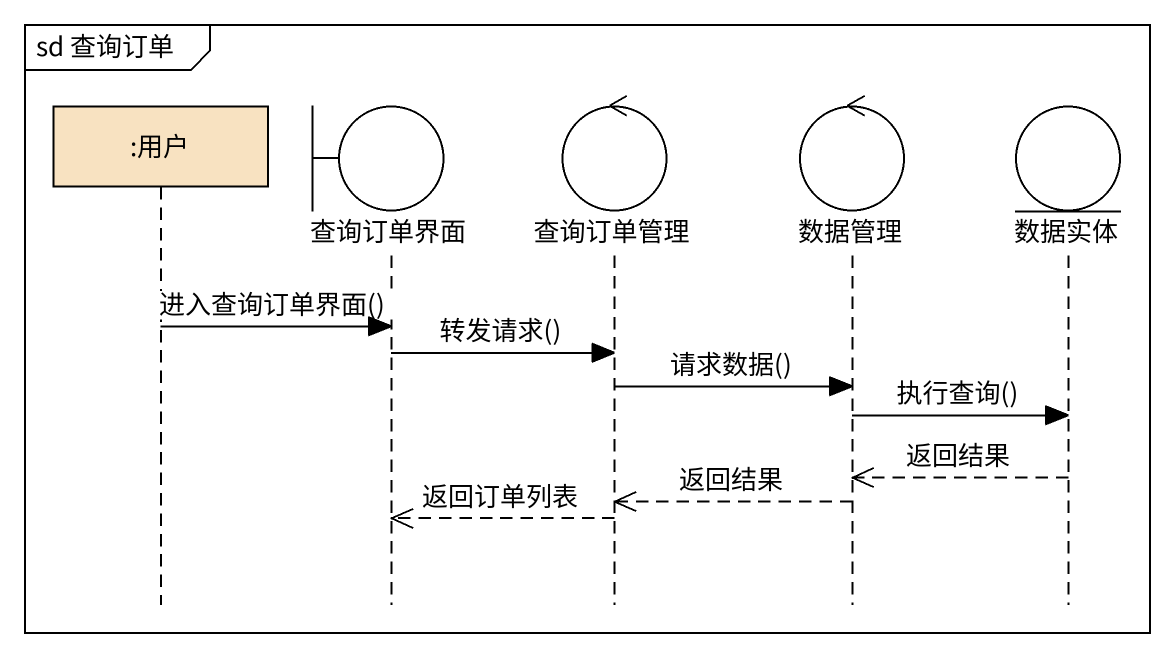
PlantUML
@startuml
mainframe sd 查询订单
hide footbox
participant ":用户" as 用户 #F8E2C1
boundary 查询订单界面 #FFFFFF
control 查询订单管理 #FFFFFF
control 数据管理 #FFFFFF
entity 数据实体 #FFFFFF

用户 -> 查询订单界面 : 进入查询订单界面()
查询订单界面 -> 查询订单管理 : 转发请求()
查询订单管理 -> 数据管理 : 请求数据()
数据管理 -> 数据实体 : 执行查询()
数据实体 -->> 数据管理 : 返回结果
数据管理 -->> 查询订单管理 : 返回结果
查询订单管理 -->> 查询订单界面 : 返回订单列表
@enduml
